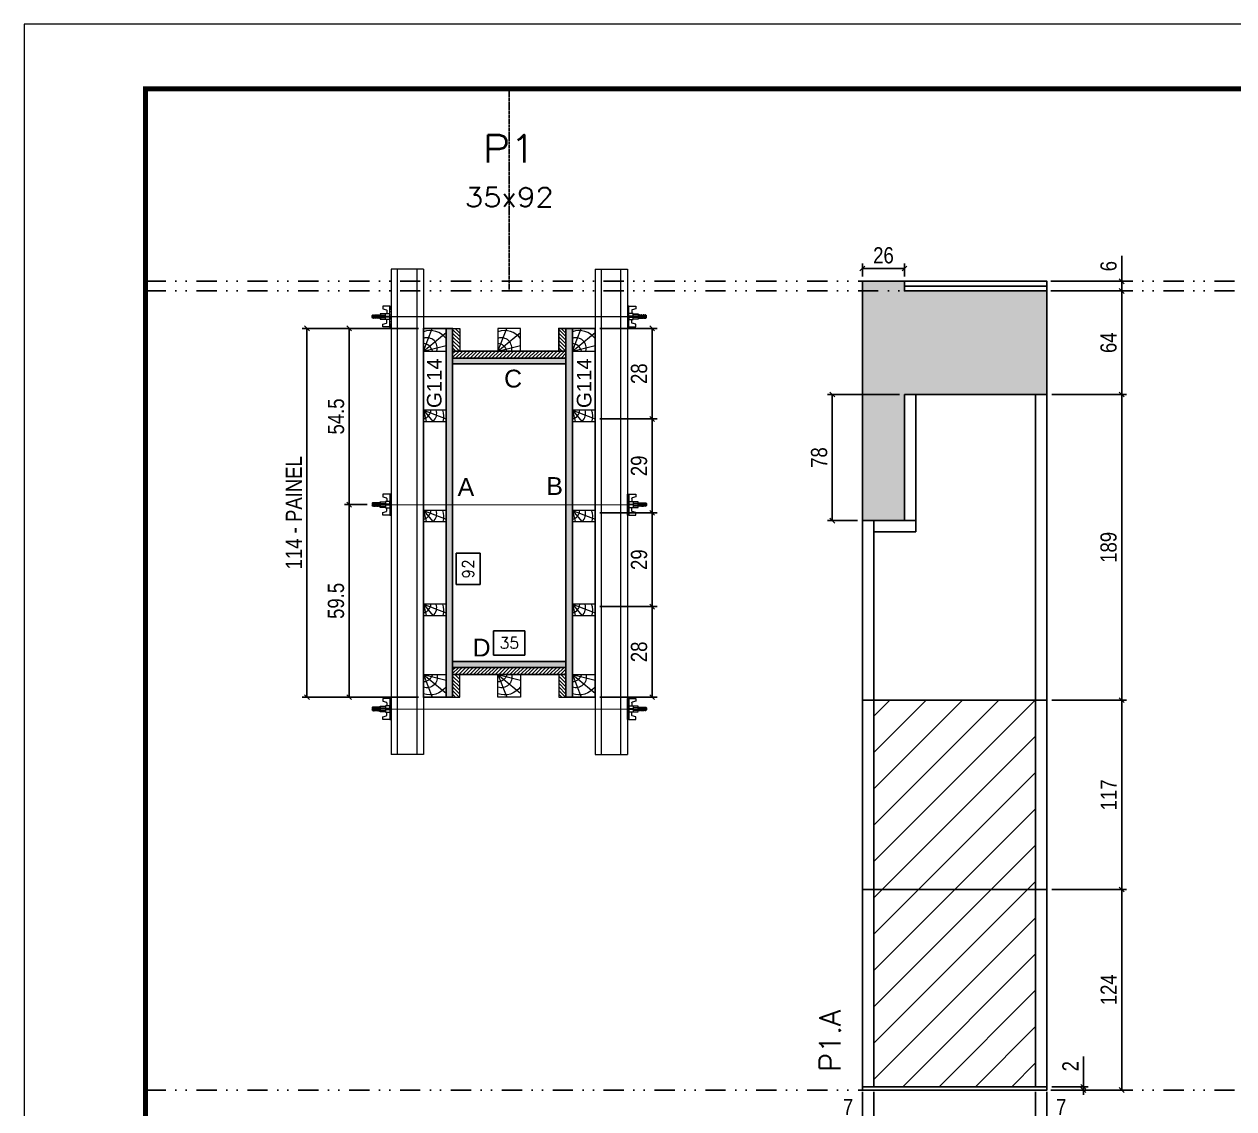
# Model space of a CAD drawing. Extents: x 13379 to 23315, y 867 to 16997.
# Drawn here: x 15984 to 16732, y 15029 to 15700 of the extents above; entities that cross this region are included whole.
import ezdxf
from ezdxf.enums import TextEntityAlignment as Align

# ---------------------------------------------------------------- set-up
doc = ezdxf.new("R2010")
doc.units = 0
for name, pattern in [('DASHED', [0.75, 0.5, -0.25]), ('DIVIDE2', [0.625, 0.25, -0.125, 0, -0.125, 0, -0.125]), ('HIDDEN', [0.375, 0.25, -0.125])]:
    doc.linetypes.add(name, pattern=pattern)
for name, color, linetype in [('COTA', 241, 'Continuous'), ('cotas', 4, 'Continuous'), ('Nível', 160, 'Continuous'), ('Painéis', 200, 'Continuous'), ('SARR_2.2x7', 40, 'Continuous'), ('SARR_EDITAR', 141, 'Continuous'), ('SARRAFO', 251, 'Continuous'), ('Sarrafo de Pressão', 42, 'HIDDEN'), ('Texto de Titulo', 7, 'Continuous'), ('Texto Qtd Sarr', 242, 'Continuous'), ('TEXTO_GERAL', 7, 'Continuous')]:
    doc.layers.add(name, color=color, linetype=linetype)
for name, color, linetype, lineweight in [('Folhas', 255, 'Continuous', 9), ('Hachura', 251, 'Continuous', 9), ('Madeira', 126, 'Continuous', 18), ('Perfil Metálico', 224, 'Continuous', 18), ('SARRAFO DE PRESSAO', 251, 'DASHED', 9), ('Texto Seção', 7, 'Continuous', 15)]:
    doc.layers.add(name, color=color, linetype=linetype, lineweight=lineweight)
doc.styles.add('ARIAL', font='arial.ttf')
doc.styles.add('COTA TECNICA', font='techl___.ttf', dxfattribs={"height": 10})
doc.styles.add('COTA TECNICA 2X', font='techl___.ttf', dxfattribs={"height": 10})
doc.styles.add('COTA TECNICA-50', font='techl___.ttf', dxfattribs={"height": 10})
doc.styles.add('REGUA-120', font='ROMANS.shx', dxfattribs={"height": 15})
doc.styles.add('ROMANS', font='romans.shx')
doc.styles.add('SANSSERIF', font='sas_____.pfb')
doc.dimstyles.new('COTA PAINEL-50', dxfattribs={"dimtxt": 10, "dimasz": 3, "dimexe": 3, "dimexo": 3, "dimgap": 3, "dimtad": 1, "dimdec": 1, "dimzin": 12, "dimdsep": 46, "dimtxsty": 'COTA TECNICA-50', "dimblk1": 'OBLIQUE', "dimblk2": 'OBLIQUE', "dimsah": 1, "dimcen": 0.9, "dimclrd": 4, "dimclre": 4, "dimclrt": 240, "dimadec": 1, "dimazin": 3, "dimtfac": 1, "dimtdec": 1, "dimtmove": 0, "dimatfit": 3, "dimfxl": 1, "dimtolj": 1, "dimtzin": 12, "dimarcsym": 0})
doc.dimstyles.new('PAINEL', dxfattribs={"dimtxt": 10, "dimasz": 3, "dimexe": 3, "dimexo": 3, "dimgap": 3, "dimtad": 1, "dimdec": 1, "dimzin": 12, "dimdsep": 46, "dimtxsty": 'COTA TECNICA', "dimblk1": 'OBLIQUE', "dimblk2": 'OBLIQUE', "dimsah": 1, "dimcen": 0.9, "dimclrd": 4, "dimclre": 4, "dimclrt": 240, "dimadec": 1, "dimazin": 3, "dimtfac": 1, "dimtdec": 1, "dimtmove": 0, "dimatfit": 3, "dimfxl": 1, "dimtolj": 1, "dimtzin": 12, "dimarcsym": 0})
doc.dimstyles.new('SECAO PILAR', dxfattribs={"dimtxt": 10, "dimasz": 3, "dimexe": 3, "dimexo": 3, "dimgap": 3, "dimtad": 1, "dimdec": 1, "dimlfac": 0.5, "dimzin": 12, "dimdsep": 46, "dimtxsty": 'COTA TECNICA 2X', "dimblk1": 'OBLIQUE', "dimblk2": 'OBLIQUE', "dimsah": 1, "dimcen": 0.9, "dimclrd": 256, "dimclre": 256, "dimclrt": 256, "dimadec": 1, "dimazin": 3, "dimtfac": 1, "dimtdec": 1, "dimtmove": 0, "dimatfit": 3, "dimfxl": 1, "dimtolj": 1, "dimtzin": 12, "dimarcsym": 0})
doc.dimstyles.new('SECÇÃO 2', dxfattribs={"dimtxt": 7, "dimasz": 6, "dimexe": 0.18, "dimexo": 2, "dimgap": -4, "dimtad": 3, "dimdec": 1, "dimlfac": 0.5, "dimzin": 12, "dimdsep": 46, "dimtxsty": 'ROMANS', "dimblk": 'ARCHTICK', "dimcen": 0.09, "dimse1": 1, "dimse2": 1, "dimsd1": 1, "dimsd2": 1, "dimclrd": 180, "dimclre": 5, "dimclrt": 1, "dimadec": 0, "dimazin": 3, "dimtfac": 1, "dimtdec": 1, "dimtofl": 0, "dimtmove": 0, "dimatfit": 3, "dimldrblk": 'ARCHTICK', "dimfxl": 1, "dimtolj": 1, "dimtzin": 0, "dimarcsym": 0})
pattern_1 = [(225, (6760.294, -7627.0935), (1.12253202, -1.12253202), [])]

# ---------------------------------------------------------------- blocks, each defined once
blk = doc.blocks.new('9999999999')
at = {"layer": 'Folhas'}
blk.add_lwpolyline([(98138.98, 34190.21), (99623.98, 34190.21), (99623.98, 35240.21), (98138.98, 35240.21)], close=True, dxfattribs=at)
at = {"layer": 'Folhas', "color": 30, "const_width": 3}
blk.add_lwpolyline([(98213.98, 34230.21), (99583.98, 34230.21), (99583.98, 35200.21), (98213.98, 35200.21)], close=True, dxfattribs=at)
blk = doc.blocks.new('*D33')
at = {"layer": 'COTA', "color": 180, "lineweight": -2, "transparency": 16777216}
for p, q in [((16266.35, 15372.86), (16251.35, 15372.86)), ((16251.35, 15372.86), (16251.35, 15353.53)), ((16266.35, 15353.53), (16266.35, 15372.86)), ((16251.35, 15353.53), (16266.35, 15353.53))]:
    blk.add_line(p, q, dxfattribs=at)
at = {"layer": 'Defpoints', "color": 0, "transparency": 16777216}
for p in [(16249.25, 15489.91), (16249.25, 15305.91), (16270.35, 15305.91)]:
    blk.add_point(p, dxfattribs=at)
at = {"layer": 'COTA', "color": 1, "transparency": 16777216, "insert": (16258.85, 15363.19), "char_height": 7, "attachment_point": 5, "rotation": 90, "style": 'ROMANS'}
blk.add_mtext('\\A1;92', dxfattribs=at)
blk = doc.blocks.new('_ArchTick')
at = {"color": 0, "linetype": 'ByBlock', "const_width": 0.15}
blk.add_lwpolyline([(-0.5, -0.5), (0.5, 0.5)], dxfattribs=at)
blk = doc.blocks.new('*D34')
at = {"layer": 'COTA', "color": 180, "lineweight": -2, "transparency": 16777216}
for p, q in [((16293.91, 15324.91), (16274.58, 15324.91)), ((16274.58, 15324.91), (16274.58, 15309.91)), ((16293.91, 15309.91), (16293.91, 15324.91)), ((16274.58, 15309.91), (16293.91, 15309.91))]:
    blk.add_line(p, q, dxfattribs=at)
at = {"layer": 'Defpoints', "color": 0, "transparency": 16777216}
for p in [(16249.25, 15472.59), (16319.25, 15472.59), (16249.25, 15305.91)]:
    blk.add_point(p, dxfattribs=at)
at = {"layer": 'COTA', "color": 1, "transparency": 16777216, "insert": (16284.25, 15317.41), "char_height": 7, "attachment_point": 5, "style": 'ROMANS'}
blk.add_mtext('\\A1;35', dxfattribs=at)
blk = doc.blocks.new('_Oblique')
at = {"color": 0, "linetype": 'ByBlock', "lineweight": -2}
blk.add_line((-0.5, -0.5), (0.5, 0.5), dxfattribs=at)
blk = doc.blocks.new('*D35')
at = {"layer": 'COTA', "lineweight": -2, "transparency": 16777216}
for p, q in [((16228.25, 15511.91), (16182.34, 15511.91)), ((16185.34, 15511.91), (16185.34, 15402.97)), ((16196.45, 15402.97), (16182.34, 15402.97))]:
    blk.add_line(p, q, dxfattribs=at)
at = {"layer": 'Defpoints', "color": 0, "transparency": 16777216}
for p in [(16231.25, 15511.91), (16185.34, 15402.97), (16199.45, 15402.97)]:
    blk.add_point(p, dxfattribs=at)
at = {"layer": 'COTA', "lineweight": -2, "transparency": 16777216, "xscale": 3, "yscale": 3, "zscale": 3}
for p, rotation in [((16185.34, 15511.91), 90), ((16185.34, 15402.97), 270)]:
    blk.add_blockref('_Oblique', p, dxfattribs=dict(at, rotation=rotation))
at = {"layer": 'COTA', "transparency": 16777216, "insert": (16177.23, 15457.44), "char_height": 10, "attachment_point": 5, "rotation": 90, "style": 'COTA TECNICA 2X'}
blk.add_mtext('\\A1;54.5', dxfattribs=at)
blk = doc.blocks.new('*D36')
at = {"layer": 'COTA', "lineweight": -2, "transparency": 16777216}
for p, q in [((16196.45, 15402.97), (16182.34, 15402.97)), ((16185.34, 15402.97), (16185.34, 15283.91)), ((16228.23, 15283.91), (16182.34, 15283.91))]:
    blk.add_line(p, q, dxfattribs=at)
at = {"layer": 'Defpoints', "color": 0, "transparency": 16777216}
for p in [(16199.45, 15402.97), (16185.34, 15283.91), (16231.23, 15283.91)]:
    blk.add_point(p, dxfattribs=at)
at = {"layer": 'COTA', "lineweight": -2, "transparency": 16777216, "xscale": 3, "yscale": 3, "zscale": 3}
for p, rotation in [((16185.34, 15402.97), 90), ((16185.34, 15283.91), 270)]:
    blk.add_blockref('_Oblique', p, dxfattribs=dict(at, rotation=rotation))
at = {"layer": 'COTA', "transparency": 16777216, "insert": (16177.2, 15343.44), "char_height": 10, "attachment_point": 5, "rotation": 90, "style": 'COTA TECNICA 2X'}
blk.add_mtext('\\A1;59.5', dxfattribs=at)
blk = doc.blocks.new('*D37')
at = {"layer": 'COTA', "lineweight": -2, "transparency": 16777216}
for p, q in [((16228.25, 15511.91), (16156.21, 15511.91)), ((16159.21, 15511.91), (16159.21, 15283.91)), ((16228.23, 15283.91), (16156.21, 15283.91))]:
    blk.add_line(p, q, dxfattribs=at)
at = {"layer": 'Defpoints', "color": 0, "transparency": 16777216}
for p in [(16231.25, 15511.91), (16159.21, 15283.91), (16231.23, 15283.91)]:
    blk.add_point(p, dxfattribs=at)
at = {"layer": 'COTA', "lineweight": -2, "transparency": 16777216, "xscale": 3, "yscale": 3, "zscale": 3}
for p, rotation in [((16159.21, 15511.91), 90), ((16159.21, 15283.91), 270)]:
    blk.add_blockref('_Oblique', p, dxfattribs=dict(at, rotation=rotation))
at = {"layer": 'COTA', "transparency": 16777216, "insert": (16151.14, 15397.91), "char_height": 10, "attachment_point": 5, "rotation": 90, "style": 'COTA TECNICA 2X'}
blk.add_mtext('\\A1;114 - PAINEL', dxfattribs=at)
blk = doc.blocks.new('PONTALETE')
at = {"layer": 'Madeira'}
for q in [(2.71, 7), (7, 5.76), (7, 1.74)]:
    blk.add_line((0, 0), q, dxfattribs=at)
blk.add_lwpolyline([(0, 0), (7, 0), (7, 7), (0, 7)], close=True, dxfattribs=at)
for centre, radius, start, end in [((2.04, 0.06), 6.23, 37.2818, 109.0913), ((1.09, 0.9), 3.19, 343.603, 109.9847), ((-0.21, -0.78), 3.09, 14.6322, 86.0383)]:
    blk.add_arc(centre, radius, start, end, dxfattribs=at)
blk = doc.blocks.new('MEIO PONTALETE')
at = {"layer": 'Madeira'}
for q in [(2.71, 7), (3.5, 2.88), (3.5, 0.87)]:
    blk.add_line((0, 0), q, dxfattribs=at)
blk.add_lwpolyline([(0, 0), (3.5, 0), (3.5, 7), (0, 7)], close=True, dxfattribs=at)
for centre, radius, start, end in [((2.04, 0.06), 6.23, 76.4499, 109.0913), ((1.09, 0.9), 3.19, 40.9063, 109.9847), ((-0.21, -0.78), 3.09, 14.6322, 86.0383)]:
    blk.add_arc(centre, radius, start, end, dxfattribs=at)
blk = doc.blocks.new('*D38')
at = {"layer": 'COTA', "lineweight": -2, "transparency": 16777216}
for p, q in [((16340.25, 15397.91), (16375.55, 15397.91)), ((16372.55, 15397.91), (16372.55, 15339.91)), ((16340.25, 15339.91), (16375.55, 15339.91))]:
    blk.add_line(p, q, dxfattribs=at)
at = {"layer": 'Defpoints', "color": 0, "transparency": 16777216}
for p in [(16337.25, 15397.91), (16337.25, 15339.91), (16372.55, 15339.91)]:
    blk.add_point(p, dxfattribs=at)
at = {"layer": 'COTA', "lineweight": -2, "transparency": 16777216, "xscale": 3, "yscale": 3, "zscale": 3}
for p, rotation in [((16372.55, 15397.91), 90), ((16372.55, 15339.91), 270)]:
    blk.add_blockref('_Oblique', p, dxfattribs=dict(at, rotation=rotation))
at = {"layer": 'COTA', "transparency": 16777216, "insert": (16364.46, 15368.91), "char_height": 10, "attachment_point": 5, "rotation": 90, "style": 'COTA TECNICA 2X'}
blk.add_mtext('\\A1;29', dxfattribs=at)
blk = doc.blocks.new('*D39')
at = {"layer": 'COTA', "lineweight": -2, "transparency": 16777216}
for p, q in [((16340.25, 15339.91), (16375.55, 15339.91)), ((16372.55, 15339.91), (16372.55, 15283.91)), ((16340.25, 15283.91), (16375.55, 15283.91))]:
    blk.add_line(p, q, dxfattribs=at)
at = {"layer": 'Defpoints', "color": 0, "transparency": 16777216}
for p in [(16337.25, 15339.91), (16337.25, 15283.91), (16372.55, 15283.91)]:
    blk.add_point(p, dxfattribs=at)
at = {"layer": 'COTA', "lineweight": -2, "transparency": 16777216, "xscale": 3, "yscale": 3, "zscale": 3}
for p, rotation in [((16372.55, 15339.91), 90), ((16372.55, 15283.91), 270)]:
    blk.add_blockref('_Oblique', p, dxfattribs=dict(at, rotation=rotation))
at = {"layer": 'COTA', "transparency": 16777216, "insert": (16364.46, 15311.91), "char_height": 10, "attachment_point": 5, "rotation": 90, "style": 'COTA TECNICA 2X'}
blk.add_mtext('\\A1;28', dxfattribs=at)
blk = doc.blocks.new('*D40')
at = {"layer": 'COTA', "lineweight": -2, "transparency": 16777216}
for p, q in [((16340.25, 15511.91), (16375.55, 15511.91)), ((16372.55, 15511.91), (16372.55, 15455.91)), ((16340.25, 15455.91), (16375.55, 15455.91))]:
    blk.add_line(p, q, dxfattribs=at)
at = {"layer": 'Defpoints', "color": 0, "transparency": 16777216}
for p in [(16337.25, 15511.91), (16337.25, 15455.91), (16372.55, 15455.91)]:
    blk.add_point(p, dxfattribs=at)
at = {"layer": 'COTA', "lineweight": -2, "transparency": 16777216, "xscale": 3, "yscale": 3, "zscale": 3}
for p, rotation in [((16372.55, 15511.91), 90), ((16372.55, 15455.91), 270)]:
    blk.add_blockref('_Oblique', p, dxfattribs=dict(at, rotation=rotation))
at = {"layer": 'COTA', "transparency": 16777216, "insert": (16364.46, 15483.91), "char_height": 10, "attachment_point": 5, "rotation": 90, "style": 'COTA TECNICA 2X'}
blk.add_mtext('\\A1;28', dxfattribs=at)
blk = doc.blocks.new('*D41')
at = {"layer": 'COTA', "lineweight": -2, "transparency": 16777216}
for p, q in [((16340.25, 15455.91), (16375.55, 15455.91)), ((16372.55, 15455.91), (16372.55, 15397.91)), ((16340.25, 15397.91), (16375.55, 15397.91))]:
    blk.add_line(p, q, dxfattribs=at)
at = {"layer": 'Defpoints', "color": 0, "transparency": 16777216}
for p in [(16337.25, 15455.91), (16337.25, 15397.91), (16372.55, 15397.91)]:
    blk.add_point(p, dxfattribs=at)
at = {"layer": 'COTA', "lineweight": -2, "transparency": 16777216, "xscale": 3, "yscale": 3, "zscale": 3}
for p, rotation in [((16372.55, 15455.91), 90), ((16372.55, 15397.91), 270)]:
    blk.add_blockref('_Oblique', p, dxfattribs=dict(at, rotation=rotation))
at = {"layer": 'COTA', "transparency": 16777216, "insert": (16364.46, 15426.91), "char_height": 10, "attachment_point": 5, "rotation": 90, "style": 'COTA TECNICA 2X'}
blk.add_mtext('\\A1;29', dxfattribs=at)
blk = doc.blocks.new('titulo1')
at = {"layer": 'Defpoints', "color": 252, "linetype": 'HIDDEN', "ltscale": 2}
blk.add_line((0, 0), (0, 125), dxfattribs=at)
at = {"layer": 'Defpoints', "style": 'ROMANS', "oblique": 15}
blk.add_attdef('FOLHA', text='', height=10, dxfattribs=at).set_placement((0, 15.58), align=Align.MIDDLE_CENTER)
at = {"layer": 'Texto Qtd Sarr', "color": 3, "style": 'ROMANS', "oblique": 15}
for tag, height, p in [('TITULO', 17, (0, 71.45)), ('SEÇÃO', 12, (0, 41.55))]:
    blk.add_attdef(tag, text='', height=height, dxfattribs=at).set_placement(p, align=Align.MIDDLE_CENTER)
blk = doc.blocks.new('C')
at = {"layer": 'Hachura', "color": 0}
for p, q in [((0, 3.22), (0, -3.22)), ((0.45, 3.22), (0, 3.22)), ((0.46, 3.16), (0, 3.16)), ((0.46, 3.05), (0, 3.05)), ((0.46, 2.88), (0, 2.88)), ((0, 2.75), (0, -1.16)), ((0.46, 2.65), (0, 2.65)), ((0.46, 2.23), (0, 2.23)), ((0.46, 1.51), (0, 1.51)), ((0.39, 0.49), (0.17, 0.49)), ((0.45, -3.23), (0.45, 3.22)), ((0.45, 3.22), (2.58, 3.22)), ((1.74, 0.97), (0.45, 0.97)), ((1.45, 0.1), (0.45, 0.1)), ((1.35, 1.94), (1.35, 0.96)), ((2.58, 2.39), (1.47, 2.09)), ((1.74, -0.97), (1.74, 0.97)), ((1.74, 0.97), (1.74, 0.84)), ((1.74, 0.97), (1.74, 0.84)), ((1.74, 0.84), (3.35, 0.84)), ((3.35, 0.45), (1.74, 0.45)), ((2.58, 3.22), (2.58, 2.39)), ((3.32, 0.84), (3.32, -0.84)), ((3.35, 0.84), (3.35, -0.84)), ((3.68, 0.45), (3.35, 0.45)), ((3.84, -0.52), (3.35, 0.45)), ((3.35, 0.06), (3.67, -0.57)), ((3.68, 0.45), (4.16, -0.52)), ((3.72, 0.5), (4.25, -0.57)), ((4.37, -0.55), (3.83, 0.53)), ((4.15, 0.45), (3.93, 0.45)), ((4.42, -0.52), (3.93, 0.45)), ((4.15, 0.45), (4.26, 0.45)), ((4.26, 0.45), (4.74, -0.52)), ((4.3, 0.5), (4.83, -0.57)), ((4.95, -0.55), (4.41, 0.53)), ((4.51, 0.45), (4.84, 0.45)), ((5, -0.52), (4.51, 0.45)), ((4.84, 0.45), (5.32, -0.52)), ((4.88, 0.5), (5.41, -0.57)), ((5.53, -0.55), (4.99, 0.53)), ((5.58, -0.52), (5.09, 0.45)), ((5.42, 0.45), (5.09, 0.45)), ((5.58, -0.52), (5.09, 0.45)), ((5.42, 0.45), (5.74, -0.19)), ((5.46, 0.5), (5.74, -0.07)), ((5.74, 0.19), (5.57, 0.53)), ((5.74, 0.32), (5.68, 0.45)), ((5.68, 0.45), (5.74, 0.45)), ((5.74, 0.45), (5.9, 0.29)), ((5.74, 0.45), (5.74, -0.52)), ((5.9, -0.36), (5.9, 0.29)), ((0.45, 0), (0, 0)), ((0.46, -1.52), (0, -1.52)), ((0.46, -2.23), (0, -2.23)), ((0.46, -2.65), (0, -2.65)), ((0.46, -2.88), (0, -2.88)), ((0.46, -3.05), (0, -3.05)), ((0.46, -3.16), (0, -3.16)), ((0, -3.22), (2.57, -3.22)), ((0.08, -0.48), (0.29, -0.48)), ((0.29, -0.48), (0.4, -0.48)), ((0.45, 0), (0.45, -0.97)), ((0.45, -0.16), (1.45, -0.16)), ((0.45, -0.65), (0.45, -0.32)), ((0.45, -3.23), (0.45, -0.65)), ((0.45, -0.97), (1.74, -0.97)), ((1.35, -1.94), (1.35, -0.97)), ((2.58, -2.39), (1.47, -2.1)), ((3.35, -0.32), (1.74, -0.32)), ((3.35, -0.84), (1.74, -0.84)), ((2.58, -3.23), (2.58, -2.39)), ((3.35, -0.07), (3.58, -0.52)), ((3.35, -0.52), (3.58, -0.52)), ((3.84, -0.52), (4.16, -0.52)), ((4.42, -0.52), (4.74, -0.52)), ((4.63, -0.52), (4.74, -0.52)), ((5, -0.52), (5.32, -0.52)), ((5.58, -0.52), (5.74, -0.52)), ((5.74, -0.52), (5.9, -0.36)), ((5.74, -0.52), (5.74, -0.52))]:
    blk.add_line(p, q, dxfattribs=at)
for centre, radius, start, end in [((1.52, 1.94), 0.161, 104.7436, 180), ((1.44, -0.03), 0.129, 272.695, 87.305), ((3.81, 0.39), 0.143, 25.5688, 154.4312), ((4.39, 0.39), 0.143, 25.5688, 154.4312), ((4.97, 0.39), 0.143, 25.5688, 154.4312), ((5.55, 0.39), 0.143, 25.5688, 154.4312), ((0.17, -0.37), 0.174, 221.744, 317.8592), ((1.52, -1.94), 0.161, 180, 255.2564), ((3.71, -0.4), 0.174, 222.1408, 318.256), ((4.29, -0.4), 0.174, 222.1408, 318.256), ((4.87, -0.4), 0.174, 222.1408, 318.256), ((5.45, -0.4), 0.174, 222.1408, 318.256), ((5.61, -0.4), 0.174, 317.8592, 318.256)]:
    blk.add_arc(centre, radius, start, end, dxfattribs=at)
blk = doc.blocks.new('*D42')
at = {"layer": 'COTA', "color": 4, "lineweight": -2, "transparency": 16777216}
for p, q in [((16502.47, 15040.03), (16502.47, 14985.85)), ((16616.47, 15040.03), (16616.47, 14985.85)), ((16502.47, 14988.85), (16616.47, 14988.85))]:
    blk.add_line(p, q, dxfattribs=at)
at = {"layer": 'Defpoints', "color": 0, "transparency": 16777216}
for p in [(16502.47, 15043.03), (16616.47, 15043.03), (16616.47, 14988.85)]:
    blk.add_point(p, dxfattribs=at)
at = {"layer": 'COTA', "color": 4, "lineweight": -2, "transparency": 16777216, "xscale": 3, "yscale": 3, "zscale": 3, "rotation": 180}
blk.add_blockref('_Oblique', (16502.47, 14988.85), dxfattribs=at)
at = {"layer": 'COTA', "color": 4, "lineweight": -2, "transparency": 16777216, "xscale": 3, "yscale": 3, "zscale": 3}
blk.add_blockref('_Oblique', (16616.47, 14988.85), dxfattribs=at)
at = {"layer": 'COTA', "color": 240, "transparency": 16777216, "insert": (16559.47, 14996.93), "char_height": 10, "attachment_point": 5, "style": 'COTA TECNICA'}
blk.add_mtext('\\A1;114', dxfattribs=at)
blk = doc.blocks.new('*D43')
at = {"layer": 'COTA', "color": 4, "lineweight": -2, "transparency": 16777216}
for p, q in [((16619.47, 15535.03), (16665.71, 15535.03)), ((16662.71, 15471.03), (16662.71, 15535.03)), ((16619.47, 15471.03), (16665.71, 15471.03))]:
    blk.add_line(p, q, dxfattribs=at)
at = {"layer": 'Defpoints', "color": 0, "transparency": 16777216}
for p in [(16616.47, 15535.03), (16662.71, 15535.03), (16616.47, 15471.03)]:
    blk.add_point(p, dxfattribs=at)
at = {"layer": 'COTA', "color": 4, "lineweight": -2, "transparency": 16777216, "xscale": 3, "yscale": 3, "zscale": 3}
for p, rotation in [((16662.71, 15535.03), 90), ((16662.71, 15471.03), 270)]:
    blk.add_blockref('_Oblique', p, dxfattribs=dict(at, rotation=rotation))
at = {"layer": 'COTA', "color": 240, "transparency": 16777216, "insert": (16654.61, 15503.03), "char_height": 10, "attachment_point": 5, "rotation": 90, "style": 'COTA TECNICA'}
blk.add_mtext('\\A1;64', dxfattribs=at)
blk = doc.blocks.new('*D44')
at = {"layer": 'COTA', "color": 4, "lineweight": -2, "transparency": 16777216}
for p, q in [((16619.47, 15165.03), (16665.71, 15165.03)), ((16662.71, 15041.03), (16662.71, 15165.03)), ((16619.47, 15041.03), (16665.71, 15041.03))]:
    blk.add_line(p, q, dxfattribs=at)
at = {"layer": 'Defpoints', "color": 0, "transparency": 16777216}
for p in [(16616.47, 15165.03), (16662.71, 15165.03), (16616.47, 15041.03)]:
    blk.add_point(p, dxfattribs=at)
at = {"layer": 'COTA', "color": 4, "lineweight": -2, "transparency": 16777216, "xscale": 3, "yscale": 3, "zscale": 3}
for p, rotation in [((16662.71, 15165.03), 90), ((16662.71, 15041.03), 270)]:
    blk.add_blockref('_Oblique', p, dxfattribs=dict(at, rotation=rotation))
at = {"layer": 'COTA', "color": 240, "transparency": 16777216, "insert": (16654.64, 15103.03), "char_height": 10, "attachment_point": 5, "rotation": 90, "style": 'COTA TECNICA-50'}
blk.add_mtext('\\A1;124', dxfattribs=at)
blk = doc.blocks.new('*D45')
at = {"layer": 'COTA', "color": 4, "lineweight": -2, "transparency": 16777216}
for p, q in [((16639, 15043.03), (16639, 15061.83)), ((16619.47, 15043.03), (16642, 15043.03)), ((16619.47, 15041.03), (16642, 15041.03)), ((16639, 15041.03), (16639, 15043.03)), ((16639, 15041.03), (16639, 15038.03))]:
    blk.add_line(p, q, dxfattribs=at)
at = {"layer": 'Defpoints', "color": 0, "transparency": 16777216}
for p in [(16616.47, 15043.03), (16616.47, 15041.03), (16639, 15041.03)]:
    blk.add_point(p, dxfattribs=at)
at = {"layer": 'COTA', "color": 4, "lineweight": -2, "transparency": 16777216, "xscale": 3, "yscale": 3, "zscale": 3}
for p, rotation in [((16639, 15043.03), 270), ((16639, 15041.03), 90)]:
    blk.add_blockref('_Oblique', p, dxfattribs=dict(at, rotation=rotation))
at = {"layer": 'COTA', "color": 240, "transparency": 16777216, "insert": (16631, 15055.77), "char_height": 10, "attachment_point": 5, "rotation": 90, "style": 'COTA TECNICA-50'}
blk.add_mtext('\\A1;2', dxfattribs=at)
blk = doc.blocks.new('*D123')
at = {"layer": 'COTA', "color": 4, "linetype": 'ByBlock', "lineweight": -2, "transparency": 16777216}
for p, q in [((16619.47, 15282.03), (16665.71, 15282.03)), ((16662.71, 15165.03), (16662.71, 15282.03)), ((16619.47, 15165.03), (16665.71, 15165.03))]:
    blk.add_line(p, q, dxfattribs=at)
at = {"layer": 'Defpoints', "color": 0, "linetype": 'ByBlock', "transparency": 16777216}
for p in [(16616.47, 15282.03), (16662.71, 15282.03), (16616.47, 15165.03)]:
    blk.add_point(p, dxfattribs=at)
at = {"layer": 'COTA', "color": 4, "linetype": 'ByBlock', "lineweight": -2, "transparency": 16777216, "xscale": 3, "yscale": 3, "zscale": 3}
for p, rotation in [((16662.71, 15282.03), 90), ((16662.71, 15165.03), 270)]:
    blk.add_blockref('_Oblique', p, dxfattribs=dict(at, rotation=rotation))
at = {"layer": 'COTA', "color": 240, "linetype": 'ByBlock', "transparency": 16777216, "insert": (16654.64, 15223.53), "char_height": 10, "attachment_point": 5, "rotation": 90, "style": 'COTA TECNICA'}
blk.add_mtext('\\A1;117', dxfattribs=at)
blk = doc.blocks.new('*D46')
at = {"layer": 'COTA', "color": 4, "lineweight": -2, "transparency": 16777216}
for p, q in [((16509.47, 15040.03), (16509.47, 15019.52)), ((16502.47, 15038.03), (16502.47, 15019.52)), ((16502.47, 15022.52), (16487.74, 15022.52)), ((16509.47, 15022.52), (16502.47, 15022.52))]:
    blk.add_line(p, q, dxfattribs=at)
at = {"layer": 'Defpoints', "color": 0, "transparency": 16777216}
for p in [(16502.47, 15041.03), (16509.47, 15043.03), (16502.47, 15022.52)]:
    blk.add_point(p, dxfattribs=at)
at = {"layer": 'COTA', "color": 4, "lineweight": -2, "transparency": 16777216, "xscale": 3, "yscale": 3, "zscale": 3, "rotation": 180}
blk.add_blockref('_Oblique', (16502.47, 15022.52), dxfattribs=at)
at = {"layer": 'COTA', "color": 4, "lineweight": -2, "transparency": 16777216, "xscale": 3, "yscale": 3, "zscale": 3}
blk.add_blockref('_Oblique', (16509.47, 15022.52), dxfattribs=at)
at = {"layer": 'COTA', "color": 240, "transparency": 16777216, "insert": (16493.61, 15030.59), "char_height": 10, "attachment_point": 5, "style": 'COTA TECNICA-50'}
blk.add_mtext('\\A1;7', dxfattribs=at)
blk = doc.blocks.new('*D47')
at = {"layer": 'COTA', "color": 4, "lineweight": -2, "transparency": 16777216}
for p, q in [((16609.47, 15040.03), (16609.47, 15019.52)), ((16616.47, 15038.03), (16616.47, 15019.52)), ((16609.47, 15022.52), (16616.47, 15022.52)), ((16616.47, 15022.52), (16631.21, 15022.52))]:
    blk.add_line(p, q, dxfattribs=at)
at = {"layer": 'Defpoints', "color": 0, "transparency": 16777216}
for p in [(16609.47, 15043.03), (16616.47, 15041.03), (16616.47, 15022.52)]:
    blk.add_point(p, dxfattribs=at)
at = {"layer": 'COTA', "color": 4, "lineweight": -2, "transparency": 16777216, "xscale": 3, "yscale": 3, "zscale": 3, "rotation": 180}
blk.add_blockref('_Oblique', (16609.47, 15022.52), dxfattribs=at)
at = {"layer": 'COTA', "color": 4, "lineweight": -2, "transparency": 16777216, "xscale": 3, "yscale": 3, "zscale": 3}
blk.add_blockref('_Oblique', (16616.47, 15022.52), dxfattribs=at)
at = {"layer": 'COTA', "color": 240, "transparency": 16777216, "insert": (16625.34, 15030.59), "char_height": 10, "attachment_point": 5, "style": 'COTA TECNICA-50'}
blk.add_mtext('\\A1;7', dxfattribs=at)
blk = doc.blocks.new('*D62')
at = {"layer": 'COTA', "color": 4, "linetype": 'ByBlock', "lineweight": -2, "transparency": 16777216}
for p, q in [((16619.47, 15471.03), (16665.71, 15471.03)), ((16662.71, 15282.03), (16662.71, 15471.03)), ((16619.47, 15282.03), (16665.71, 15282.03))]:
    blk.add_line(p, q, dxfattribs=at)
at = {"layer": 'Defpoints', "color": 0, "linetype": 'ByBlock', "transparency": 16777216}
for p in [(16616.47, 15471.03), (16662.71, 15471.03), (16616.47, 15282.03)]:
    blk.add_point(p, dxfattribs=at)
at = {"layer": 'COTA', "color": 4, "linetype": 'ByBlock', "lineweight": -2, "transparency": 16777216, "xscale": 3, "yscale": 3, "zscale": 3}
for p, rotation in [((16662.71, 15471.03), 90), ((16662.71, 15282.03), 270)]:
    blk.add_blockref('_Oblique', p, dxfattribs=dict(at, rotation=rotation))
at = {"layer": 'COTA', "color": 240, "linetype": 'ByBlock', "transparency": 16777216, "insert": (16654.61, 15376.53), "char_height": 10, "attachment_point": 5, "rotation": 90, "style": 'COTA TECNICA'}
blk.add_mtext('\\A1;189', dxfattribs=at)
blk = doc.blocks.new('*D124')
at = {"layer": 'COTA', "color": 4, "linetype": 'ByBlock', "lineweight": -2, "transparency": 16777216}
for p, q in [((16662.71, 15541.03), (16662.71, 15556.69)), ((16619.47, 15541.03), (16665.71, 15541.03)), ((16662.71, 15535.03), (16662.71, 15541.03)), ((16619.47, 15535.03), (16665.71, 15535.03))]:
    blk.add_line(p, q, dxfattribs=at)
at = {"layer": 'Defpoints', "color": 0, "linetype": 'ByBlock', "transparency": 16777216}
for p in [(16616.47, 15541.03), (16662.71, 15541.03), (16616.47, 15535.03)]:
    blk.add_point(p, dxfattribs=at)
at = {"layer": 'COTA', "color": 4, "linetype": 'ByBlock', "lineweight": -2, "transparency": 16777216, "xscale": 3, "yscale": 3, "zscale": 3}
for p, rotation in [((16662.71, 15541.03), 90), ((16662.71, 15535.03), 270)]:
    blk.add_blockref('_Oblique', p, dxfattribs=dict(at, rotation=rotation))
at = {"layer": 'COTA', "color": 240, "linetype": 'ByBlock', "transparency": 16777216, "insert": (16654.61, 15550.36), "char_height": 10, "attachment_point": 5, "rotation": 90, "style": 'COTA TECNICA'}
blk.add_mtext('\\A1;6', dxfattribs=at)
blk = doc.blocks.new('*D125')
at = {"layer": 'COTA', "color": 4, "linetype": 'ByBlock', "lineweight": -2, "transparency": 16777216}
for p, q in [((16502.47, 15544.03), (16502.47, 15551.9)), ((16528.47, 15548.9), (16502.47, 15548.9)), ((16528.47, 15544.03), (16528.47, 15551.9))]:
    blk.add_line(p, q, dxfattribs=at)
at = {"layer": 'Defpoints', "color": 0, "linetype": 'ByBlock', "transparency": 16777216}
for p in [(16502.47, 15548.9), (16502.47, 15541.03), (16528.47, 15541.03)]:
    blk.add_point(p, dxfattribs=at)
at = {"layer": 'COTA', "color": 4, "linetype": 'ByBlock', "lineweight": -2, "transparency": 16777216, "xscale": 3, "yscale": 3, "zscale": 3, "rotation": 180}
blk.add_blockref('_Oblique', (16502.47, 15548.9), dxfattribs=at)
at = {"layer": 'COTA', "color": 4, "linetype": 'ByBlock', "lineweight": -2, "transparency": 16777216, "xscale": 3, "yscale": 3, "zscale": 3}
blk.add_blockref('_Oblique', (16528.47, 15548.9), dxfattribs=at)
at = {"layer": 'COTA', "color": 240, "linetype": 'ByBlock', "transparency": 16777216, "insert": (16515.47, 15557), "char_height": 10, "attachment_point": 5, "style": 'COTA TECNICA'}
blk.add_mtext('\\A1;26', dxfattribs=at)
blk = doc.blocks.new('*D126')
at = {"layer": 'COTA', "color": 4, "linetype": 'ByBlock', "lineweight": -2, "transparency": 16777216}
for p, q in [((16525.47, 15471.03), (16480.85, 15471.03)), ((16483.85, 15393.03), (16483.85, 15471.03)), ((16499.47, 15393.03), (16480.85, 15393.03))]:
    blk.add_line(p, q, dxfattribs=at)
at = {"layer": 'Defpoints', "color": 0, "linetype": 'ByBlock', "transparency": 16777216}
for p in [(16483.85, 15471.03), (16528.47, 15471.03), (16502.47, 15393.03)]:
    blk.add_point(p, dxfattribs=at)
at = {"layer": 'COTA', "color": 4, "linetype": 'ByBlock', "lineweight": -2, "transparency": 16777216, "xscale": 3, "yscale": 3, "zscale": 3}
for p, rotation in [((16483.85, 15471.03), 90), ((16483.85, 15393.03), 270)]:
    blk.add_blockref('_Oblique', p, dxfattribs=dict(at, rotation=rotation))
at = {"layer": 'COTA', "color": 240, "linetype": 'ByBlock', "transparency": 16777216, "insert": (16475.76, 15432.03), "char_height": 10, "attachment_point": 5, "rotation": 90, "style": 'COTA TECNICA'}
blk.add_mtext('\\A1;78', dxfattribs=at)

msp = doc.modelspace()

# ---------------------------------------------------------------- hatches: boundary and pattern name
at = {"layer": 'COTA', "linetype": 'ByBlock'}
h = msp.add_hatch(dxfattribs=at)
h.set_pattern_fill('AR-CONC', color=256, scale=0.03)
h.set_pattern_definition([(50, (-114635.0006, -18391.6855), (5.46554007, -0.47817257), [0.5715, -6.2865]), (355, (-114635.0006, -18391.6855), (-1.05730264, 5.73170536), [0.4572, -5.02921753]), (100.4514447, (-114634.545, -18391.7253), (4.40823741, 5.25353256), [0.48570026, -5.34270734]), (46.1842, (-114635.0006, -18390.1615), (8.13237123, -1.26126984), [0.85725, -9.42975]), (96.6355576, (-114634.323, -18390.2666), (7.122124, 7.42278374), [0.7285507, -8.01406824]), (351.184151, (-114635.001, -18390.1615), (7.122124, 7.42278374), [0.685799, -7.54379196]), (21, (-114634.2386, -18390.5425), (4.54843174, -3.06795595), [0.5715, -6.2865]), (326, (-114634.2386, -18390.5425), (1.85406085, 5.52563898), [0.4572, -5.0292]), (71.451445, (-114633.8596, -18390.798), (6.40249258, 2.45768307), [0.48570026, -5.34269813]), (37.5, (-114635.0006, -18391.6855), (0.092658098, 2.536651166), [0, -4.96824, 0, -5.1054, 0, -5.04825]), (7.5, (-114635.0006, -18391.6855), (2.004589875, 3.005417245), [0, -2.91084, 0, -4.85394, 0, -1.92405]), (327.5, (-114636.6999, -18391.6855), (4.067717855, -0.17186232), [0, -1.905, 0, -5.9436, 0, -7.8867]), (317.5, (-114637.462, -18391.6855), (4.44387544, 0.76279473), [0, -2.4765, 0, -3.94716, 0, -5.6007])])
h.paths.add_polyline_path([(16616.47, 15535.03), (16528.47, 15535.03), (16502.47, 15535.03), (16502.47, 15393.03), (16528.47, 15393.03), (16528.47, 15471.03), (16616.47, 15471.03)])
h.paths.add_polyline_path([(16528.47, 15541.03), (16502.47, 15541.03), (16502.47, 15535.03), (16528.47, 15535.03)])
at = {"layer": 'Hachura'}
h = msp.add_hatch(color=256, dxfattribs=at)
h.dxf.hatch_style = 1
h.paths.add_polyline_path([(16249.25, 15283.91), (16245.25, 15283.91), (16245.25, 15511.91), (16249.25, 15511.91)])
h = msp.add_hatch(dxfattribs=at)
h.set_pattern_fill('ANSI31', color=256, scale=0.5, angle=90, style=0)
h.set_pattern_definition([(135, (-6642.1623, 24635.8665), (-1.12253202, -1.12253202), [])])
h.paths.add_polyline_path([(16249.25, 15497.91), (16253.65, 15497.91), (16253.65, 15511.91), (16249.25, 15511.91)])
h = msp.add_hatch(dxfattribs=at)
h.set_pattern_fill('ANSI31', color=256, scale=0.5, angle=90, style=0)
h.set_pattern_definition([(135, (-6576.5623, 24635.8665), (-1.12253202, -1.12253202), [])])
h.paths.add_polyline_path([(16314.85, 15497.91), (16319.25, 15497.91), (16319.25, 15511.91), (16314.85, 15511.91)])
h = msp.add_hatch(color=256, dxfattribs=at)
h.dxf.hatch_style = 1
h.paths.add_polyline_path([(16319.25, 15283.91), (16323.25, 15283.91), (16323.25, 15511.91), (16319.25, 15511.91)])
h = msp.add_hatch(dxfattribs=at)
h.set_pattern_fill('ANSI31', color=256, scale=0.5, angle=540, style=0)
h.set_pattern_definition(pattern_1)
h.paths.add_polyline_path([(16249.25, 15493.51), (16249.25, 15497.91), (16319.25, 15497.91), (16319.25, 15493.51)])
h = msp.add_hatch(color=256, dxfattribs=at)
h.dxf.hatch_style = 1
h.paths.add_polyline_path([(16249.25, 15493.51), (16249.25, 15489.91), (16319.25, 15489.91), (16319.25, 15493.51)])
h = msp.add_hatch(color=256, dxfattribs=at)
h.dxf.hatch_style = 1
h.paths.add_polyline_path([(16249.25, 15305.91), (16249.25, 15302.31), (16319.25, 15302.31), (16319.25, 15305.91)])
h = msp.add_hatch(dxfattribs=at)
h.set_pattern_fill('ANSI31', color=256, scale=0.5, angle=540, style=0)
h.set_pattern_definition(pattern_1)
h.paths.add_polyline_path([(16249.25, 15302.31), (16249.25, 15297.91), (16319.25, 15297.91), (16319.25, 15302.31)])
h = msp.add_hatch(dxfattribs=at)
h.set_pattern_fill('ANSI31', color=256, scale=0.5, angle=90, style=0)
h.set_pattern_definition([(135, (-6642.1623, 24551.8665), (-1.12253202, -1.12253202), [])])
h.paths.add_polyline_path([(16249.25, 15297.91), (16253.65, 15297.91), (16253.65, 15283.91), (16249.25, 15283.91)])
h = msp.add_hatch(dxfattribs=at)
h.set_pattern_fill('ANSI31', color=256, scale=0.5, angle=90, style=0)
h.set_pattern_definition([(135, (-6576.5623, 24551.8665), (-1.12253202, -1.12253202), [])])
h.paths.add_polyline_path([(16314.85, 15297.91), (16319.25, 15297.91), (16319.25, 15283.91), (16314.85, 15283.91)])
at = {"layer": 'Hachura', "linetype": 'ByBlock'}
h = msp.add_hatch(dxfattribs=at)
h.set_pattern_fill('ANSI31', color=256, scale=5)
h.set_pattern_definition([(45, (-114635, -18391.685), (-11.2253202, 11.2253202), [])])
h.paths.add_polyline_path([(16609.47, 15165.03), (16509.47, 15165.03), (16509.47, 15043.03), (16609.47, 15043.03)])
h.paths.add_polyline_path([(16609.47, 15282.03), (16509.47, 15282.03), (16509.47, 15165.03), (16609.47, 15165.03)])
h.paths.add_polyline_path([(16893.98, 15165.03), (16793.98, 15165.03), (16793.98, 15043.03), (16893.98, 15043.03)])
h.paths.add_polyline_path([(16893.98, 15261.03), (16793.98, 15261.03), (16793.98, 15165.03), (16893.98, 15165.03)])
h.paths.add_polyline_path([(16893.98, 15261.03), (16793.98, 15261.03)], flags=17)
h.paths.add_polyline_path([(17088.47, 15275.03), (17053.47, 15275.03), (17053.47, 15050.03), (17088.47, 15050.03)])
h.paths.add_polyline_path([(17283.04, 15275.03), (17248.04, 15275.03), (17248.04, 15050.03), (17283.04, 15050.03)])
h.paths.add_polyline_path([(17283.04, 15282.03), (17248.04, 15282.03), (17248.04, 15275.03), (17283.04, 15275.03)])
h.paths.add_polyline_path([(17088.47, 15282.03), (17053.47, 15282.03), (17053.47, 15275.03), (17088.47, 15275.03)])

# ---------------------------------------------------------------- linework, layer by layer
for points in [[(16245.23, 15511.91), (16231.23, 15511.91), (16231.23, 15283.91), (16245.23, 15283.91)], [(16337.25, 15511.91), (16323.25, 15511.91), (16323.25, 15283.91), (16337.25, 15283.91)]]:
    msp.add_lwpolyline(points, close=True)
at = {"layer": 'COTA', "linetype": 'ByBlock'}
for p, q in [((16502.47, 15541.03), (16502.47, 15393.03)), ((16528.47, 15541.03), (16502.47, 15541.03)), ((16616.47, 15471.03), (16616.47, 15535.03)), ((16528.47, 15393.03), (16535.47, 15393.03)), ((16535.47, 15393.03), (16535.47, 15386.03))]:
    msp.add_line(p, q, dxfattribs=at)
at = {"layer": 'cotas'}
msp.add_lwpolyline([(16319.25, 15489.91), (16319.25, 15305.91), (16249.25, 15305.91), (16249.25, 15489.91)], close=True, dxfattribs=at)
at = {"layer": 'Hachura'}
for p, q in [((16200.45, 15519.24), (16364.25, 15519.23)), ((16200.45, 15402.91), (16364.25, 15402.92)), ((16200.45, 15276.59), (16364.25, 15276.6))]:
    msp.add_line(p, q, dxfattribs=at)
at = {"layer": 'Madeira'}
for points in [[(16253.65, 15511.91), (16253.65, 15497.91), (16249.25, 15497.91), (16249.25, 15511.91)], [(16253.65, 15283.91), (16253.65, 15297.91), (16249.25, 15297.91), (16249.25, 15283.91)], [(16319.25, 15283.91), (16319.25, 15297.91), (16314.85, 15297.91), (16314.85, 15283.91)]]:
    msp.add_lwpolyline(points, close=True, dxfattribs=at)
at = {"layer": 'Nível', "color": 4, "linetype": 'DIVIDE2', "ltscale": 50}
for p, q in [((16059.5, 15541.03), (17469.5, 15541.03)), ((16059.5, 15535.03), (21112.79, 15535.03)), ((16059.5, 15041.03), (21112.79, 15041.03))]:
    msp.add_line(p, q, dxfattribs=at)
at = {"layer": 'Painéis'}
for p, q in [((16616.47, 15471.03), (16528.47, 15471.03)), ((16528.47, 15471.03), (16528.47, 15393.03)), ((16616.47, 15282.03), (16616.47, 15471.03)), ((16502.47, 15393.03), (16502.47, 15282.03)), ((16528.47, 15393.03), (16502.47, 15393.03))]:
    msp.add_line(p, q, dxfattribs=at)
for points in [[(16528.47, 15541.03), (16616.47, 15541.03), (16616.47, 15535.03), (16528.47, 15535.03)], [(16502.47, 15282.03), (16616.47, 15282.03), (16616.47, 15165.03), (16502.47, 15165.03)], [(16502.47, 15043.03), (16616.47, 15043.03), (16616.47, 15165.03), (16502.47, 15165.03)], [(16502.47, 15043.03), (16616.47, 15043.03), (16616.47, 15041.03), (16502.47, 15041.03)]]:
    msp.add_lwpolyline(points, close=True, dxfattribs=at)
at = {"layer": 'Painéis', "color": 32, "true_color": 0xcd6928}
for points in [[(16249.25, 15283.91), (16245.25, 15283.91), (16245.25, 15511.91), (16249.25, 15511.91)], [(16319.25, 15283.91), (16323.25, 15283.91), (16323.25, 15511.91), (16319.25, 15511.91)], [(16249.25, 15493.51), (16249.25, 15489.91), (16319.25, 15489.91), (16319.25, 15493.51)], [(16249.25, 15305.91), (16249.25, 15302.31), (16319.25, 15302.31), (16319.25, 15305.91)]]:
    msp.add_lwpolyline(points, close=True, dxfattribs=at)
at = {"layer": 'Perfil Metálico'}
for p, q in [((16211.25, 15548.41), (16211.25, 15248.41)), ((16231.25, 15548.41), (16211.25, 15548.41)), ((16215.25, 15248.41), (16215.25, 15548.41)), ((16227.25, 15248.41), (16227.25, 15548.41)), ((16231.25, 15548.41), (16231.25, 15248.41)), ((16337.25, 15548.41), (16337.25, 15248.41)), ((16337.25, 15548.41), (16357.25, 15548.41)), ((16341.25, 15248.41), (16341.25, 15548.41)), ((16353.25, 15248.41), (16353.25, 15548.41)), ((16357.25, 15548.41), (16357.25, 15248.41)), ((16231.25, 15248.41), (16211.25, 15248.41)), ((16337.25, 15248.41), (16357.25, 15248.41))]:
    msp.add_line(p, q, dxfattribs=at)
at = {"layer": 'SARR_2.2x7', "linetype": 'ByBlock'}
for p, q in [((16535.47, 15471.03), (16535.47, 15393.03)), ((16535.47, 15386.03), (16509.47, 15386.03))]:
    msp.add_line(p, q, dxfattribs=at)
at = {"layer": 'SARR_EDITAR', "linetype": 'ByBlock'}
msp.add_line((16616.47, 15538.03), (16528.47, 15538.03), dxfattribs=at)
at = {"layer": 'SARRAFO'}
for points in [[(16319.25, 15511.91), (16319.25, 15497.91), (16314.85, 15497.91), (16314.85, 15511.91)], [(16319.25, 15497.91), (16249.25, 15497.91), (16249.25, 15493.51), (16319.25, 15493.51)], [(16319.25, 15497.91), (16249.25, 15497.91), (16249.25, 15493.51), (16319.25, 15493.51)], [(16319.25, 15297.91), (16249.25, 15297.91), (16249.25, 15302.31), (16319.25, 15302.31)], [(16319.25, 15297.91), (16249.25, 15297.91), (16249.25, 15302.31), (16319.25, 15302.31)]]:
    msp.add_lwpolyline(points, close=True, dxfattribs=at)
at = {"layer": 'Sarrafo de Pressão'}
for p, q in [((16609.47, 15471.03), (16609.47, 15282.03)), ((16509.47, 15393.03), (16509.47, 15282.03)), ((16509.47, 15165.03), (16509.47, 15282.03)), ((16609.47, 15165.03), (16609.47, 15282.03)), ((16509.47, 15043.03), (16509.47, 15165.03)), ((16609.47, 15043.03), (16609.47, 15165.03))]:
    msp.add_line(p, q, dxfattribs=at)

# ---------------------------------------------------------------- block references
at = {"layer": 'Hachura', "linetype": 'Continuous', "yscale": 2, "zscale": 2}
for p, xscale in [((16211.25, 15519.24), -2), ((16357.25, 15519.24), 2)]:
    msp.add_blockref('C', p, dxfattribs=dict(at, xscale=xscale))
at = {"layer": 'Hachura', "linetype": 'Continuous', "yscale": 2, "zscale": 2, "rotation": 180}
for p, xscale in [((16211.25, 15402.91), 2), ((16357.25, 15402.91), -2), ((16211.25, 15276.59), 2), ((16357.25, 15276.59), -2)]:
    msp.add_blockref('C', p, dxfattribs=dict(at, xscale=xscale))
at = {"layer": 'Madeira', "xscale": 2, "yscale": 2, "zscale": 2}
for p in [(16231.23, 15497.91), (16277.25, 15497.91), (16323.25, 15497.91)]:
    msp.add_blockref('PONTALETE', p, dxfattribs=at)
at = {"layer": 'Madeira'}
for name, p, xscale, yscale, zscale, rotation in [('MEIO PONTALETE', (16231.23, 15461.41), 1.999999997962732, 1.999999997962732, 1.999999997962732, 270), ('MEIO PONTALETE', (16323.25, 15461.41), 1.999999997962732, 1.999999997962732, 1.999999997962732, 270), ('MEIO PONTALETE', (16231.23, 15399.41), 1.999999997962732, 1.999999997962732, 1.999999997962732, 270), ('MEIO PONTALETE', (16323.25, 15399.41), 1.999999997962732, 1.999999997962732, 1.999999997962732, 270), ('MEIO PONTALETE', (16231.23, 15341.41), 1.999999997962732, 1.999999997962732, 1.999999997962732, 270), ('MEIO PONTALETE', (16323.25, 15341.41), 1.999999997962732, 1.999999997962732, 1.999999997962732, 270), ('PONTALETE', (16231.23, 15297.91), -2, 2, 2, 180), ('PONTALETE', (16277.25, 15297.91), -2, 2, 2, 180), ('PONTALETE', (16323.25, 15297.91), -2, 2, 2, 180)]:
    msp.add_blockref(name, p, dxfattribs=dict(at, xscale=xscale, yscale=yscale, zscale=zscale, rotation=rotation))
at = {"layer": 'SARRAFO DE PRESSAO', "color": 6, "linetype": 'ByBlock'}
msp.add_blockref('9999999999', (-82154.48, -19540.26), dxfattribs=at)
at = {"layer": 'Texto Seção'}
ref = msp.add_blockref('titulo1', (16284.25, 15535.49), dxfattribs=at)
ref.add_attrib('TITULO', 'P1', dxfattribs={"layer": 'Texto de Titulo', "color": 7, "height": 17, "style": 'ROMANS', "width": 1.1}).set_placement((16284.25, 15622.99), align=Align.MIDDLE_CENTER)
ref.add_attrib('SEÇÃO', '35x92', dxfattribs={"layer": 'Texto de Titulo', "color": 7, "height": 12, "style": 'ROMANS', "width": 1.1}).set_placement((16284.25, 15592.99), align=Align.MIDDLE_CENTER)

# ---------------------------------------------------------------- texts
at = {"layer": 'Texto Seção', "color": 0, "linetype": 'Continuous', "style": 'SANSSERIF'}
for p in [(16237.87, 15462.66), (16330.5, 15462.66)]:
    msp.add_text('G114', height=9, rotation=90, dxfattribs=at).set_placement(p, align=Align.MIDDLE_LEFT)
at = {"layer": 'Texto Seção', "insert": (16489, 15052.28), "char_height": 13, "width": 285.3299, "attachment_point": 7, "rotation": 90, "style": 'REGUA-120'}
msp.add_mtext('P1.A', dxfattribs=at)
at = {"layer": 'TEXTO_GERAL', "style": 'ARIAL'}
for s, p in [('C', (16286.6, 15480.85)), ('A', (16257.45, 15413.84)), ('B', (16312.27, 15414.44)), ('D', (16267.14, 15314.56))]:
    msp.add_text(s, height=11, dxfattribs=at).set_placement(p, align=Align.MIDDLE_CENTER)

# ---------------------------------------------------------------- dimensions: what is measured, and where the dimension line sits
at = {"layer": 'COTA', "linetype": 'ByBlock'}
dim = msp.add_linear_dim(base=(16502.47, 15548.9), p1=(16528.47, 15541.03), p2=(16502.47, 15541.03), dimstyle='PAINEL', dxfattribs=at)
dim.commit()
dim.dimension.update_dxf_attribs({"geometry": '*D125', "text_midpoint": (16515.47, 15557)})
for base, p1, p2, picture, middle in [((16662.71, 15541.03), (16616.47, 15535.03), (16616.47, 15541.03), '*D124', (16654.61, 15550.36)), ((16483.85, 15471.03), (16502.47, 15393.03), (16528.47, 15471.03), '*D126', (16475.76, 15432.03)), ((16662.71, 15471.03), (16616.47, 15282.03), (16616.47, 15471.03), '*D62', (16654.61, 15376.53)), ((16662.71, 15282.03), (16616.47, 15165.03), (16616.47, 15282.03), '*D123', (16654.64, 15223.53))]:
    dim = msp.add_linear_dim(base=base, p1=p1, p2=p2, angle=90, dimstyle='PAINEL', dxfattribs=at)
    dim.commit()
    dim.dimension.update_dxf_attribs({"geometry": picture, "text_midpoint": middle})
at = {"layer": 'COTA'}
dim = msp.add_linear_dim(base=(16662.71, 15535.03), p1=(16616.47, 15471.03), p2=(16616.47, 15535.03), angle=90, dimstyle='PAINEL', override={"dimarcsym": 2}, dxfattribs=at)
dim.commit()
dim.dimension.update_dxf_attribs({"geometry": '*D43', "text_midpoint": (16654.61, 15503.03)})
dim = msp.add_linear_dim(base=(16159.21, 15283.91), p1=(16231.25, 15511.91), p2=(16231.23, 15283.91), angle=270, text='<> - PAINEL', dimstyle='SECAO PILAR', dxfattribs=at)
dim.commit()
dim.dimension.update_dxf_attribs({"geometry": '*D37', "text_midpoint": (16151.14, 15397.91)})
for base, p1, p2, angle, dimstyle, picture, middle in [((16185.34, 15402.97), (16231.25, 15511.91), (16199.45, 15402.97), 270, 'SECAO PILAR', '*D35', (16177.23, 15457.44)), ((16372.55, 15455.91), (16337.25, 15511.91), (16337.25, 15455.91), 270, 'SECAO PILAR', '*D40', (16364.46, 15483.91)), ((16372.55, 15397.91), (16337.25, 15455.91), (16337.25, 15397.91), 270, 'SECAO PILAR', '*D41', (16364.46, 15426.91)), ((16185.34, 15283.91), (16199.45, 15402.97), (16231.23, 15283.91), 270, 'SECAO PILAR', '*D36', (16177.2, 15343.44)), ((16372.55, 15339.91), (16337.25, 15397.91), (16337.25, 15339.91), 270, 'SECAO PILAR', '*D38', (16364.46, 15368.91)), ((16372.55, 15283.91), (16337.25, 15339.91), (16337.25, 15283.91), 270, 'SECAO PILAR', '*D39', (16364.46, 15311.91)), ((16662.71, 15165.03), (16616.47, 15041.03), (16616.47, 15165.03), 90, 'COTA PAINEL-50', '*D44', (16654.64, 15103.03)), ((16502.47, 15022.52), (16509.47, 15043.03), (16502.47, 15041.03), 180, 'COTA PAINEL-50', '*D46', (16493.61, 15030.59))]:
    dim = msp.add_linear_dim(base=base, p1=p1, p2=p2, angle=angle, dimstyle=dimstyle, dxfattribs=at)
    dim.commit()
    dim.dimension.update_dxf_attribs({"geometry": picture, "text_midpoint": middle})
for base, p1, p2, angle, dimstyle, picture, middle in [((16270.35, 15305.91), (16249.25, 15489.91), (16249.25, 15305.91), 270, 'SECÇÃO 2', '*D33', (16270.35, 15363.19)), ((16249.25, 15305.91), (16319.25, 15472.59), (16249.25, 15472.59), 180, 'SECÇÃO 2', '*D34', (16284.25, 15305.91)), ((16639, 15041.03), (16616.47, 15043.03), (16616.47, 15041.03), 90, 'COTA PAINEL-50', '*D45', (16639, 15055.77))]:
    dim = msp.add_linear_dim(base=base, p1=p1, p2=p2, angle=angle, dimstyle=dimstyle, dxfattribs=at)
    dim.commit()
    dim.dimension.update_dxf_attribs({"geometry": picture, "text_midpoint": middle, "dimtype": 160})
dim = msp.add_linear_dim(base=(16616.47, 14988.85), p1=(16502.47, 15043.03), p2=(16616.47, 15043.03), dimstyle='PAINEL', override={"dimarcsym": 2}, dxfattribs=at)
dim.commit()
dim.dimension.update_dxf_attribs({"geometry": '*D42', "text_midpoint": (16559.47, 14996.93)})
dim = msp.add_linear_dim(base=(16616.47, 15022.52), p1=(16609.47, 15043.03), p2=(16616.47, 15041.03), dimstyle='COTA PAINEL-50', dxfattribs=at)
dim.commit()
dim.dimension.update_dxf_attribs({"geometry": '*D47', "text_midpoint": (16625.34, 15030.59)})

doc.saveas('drawing.dxf')
